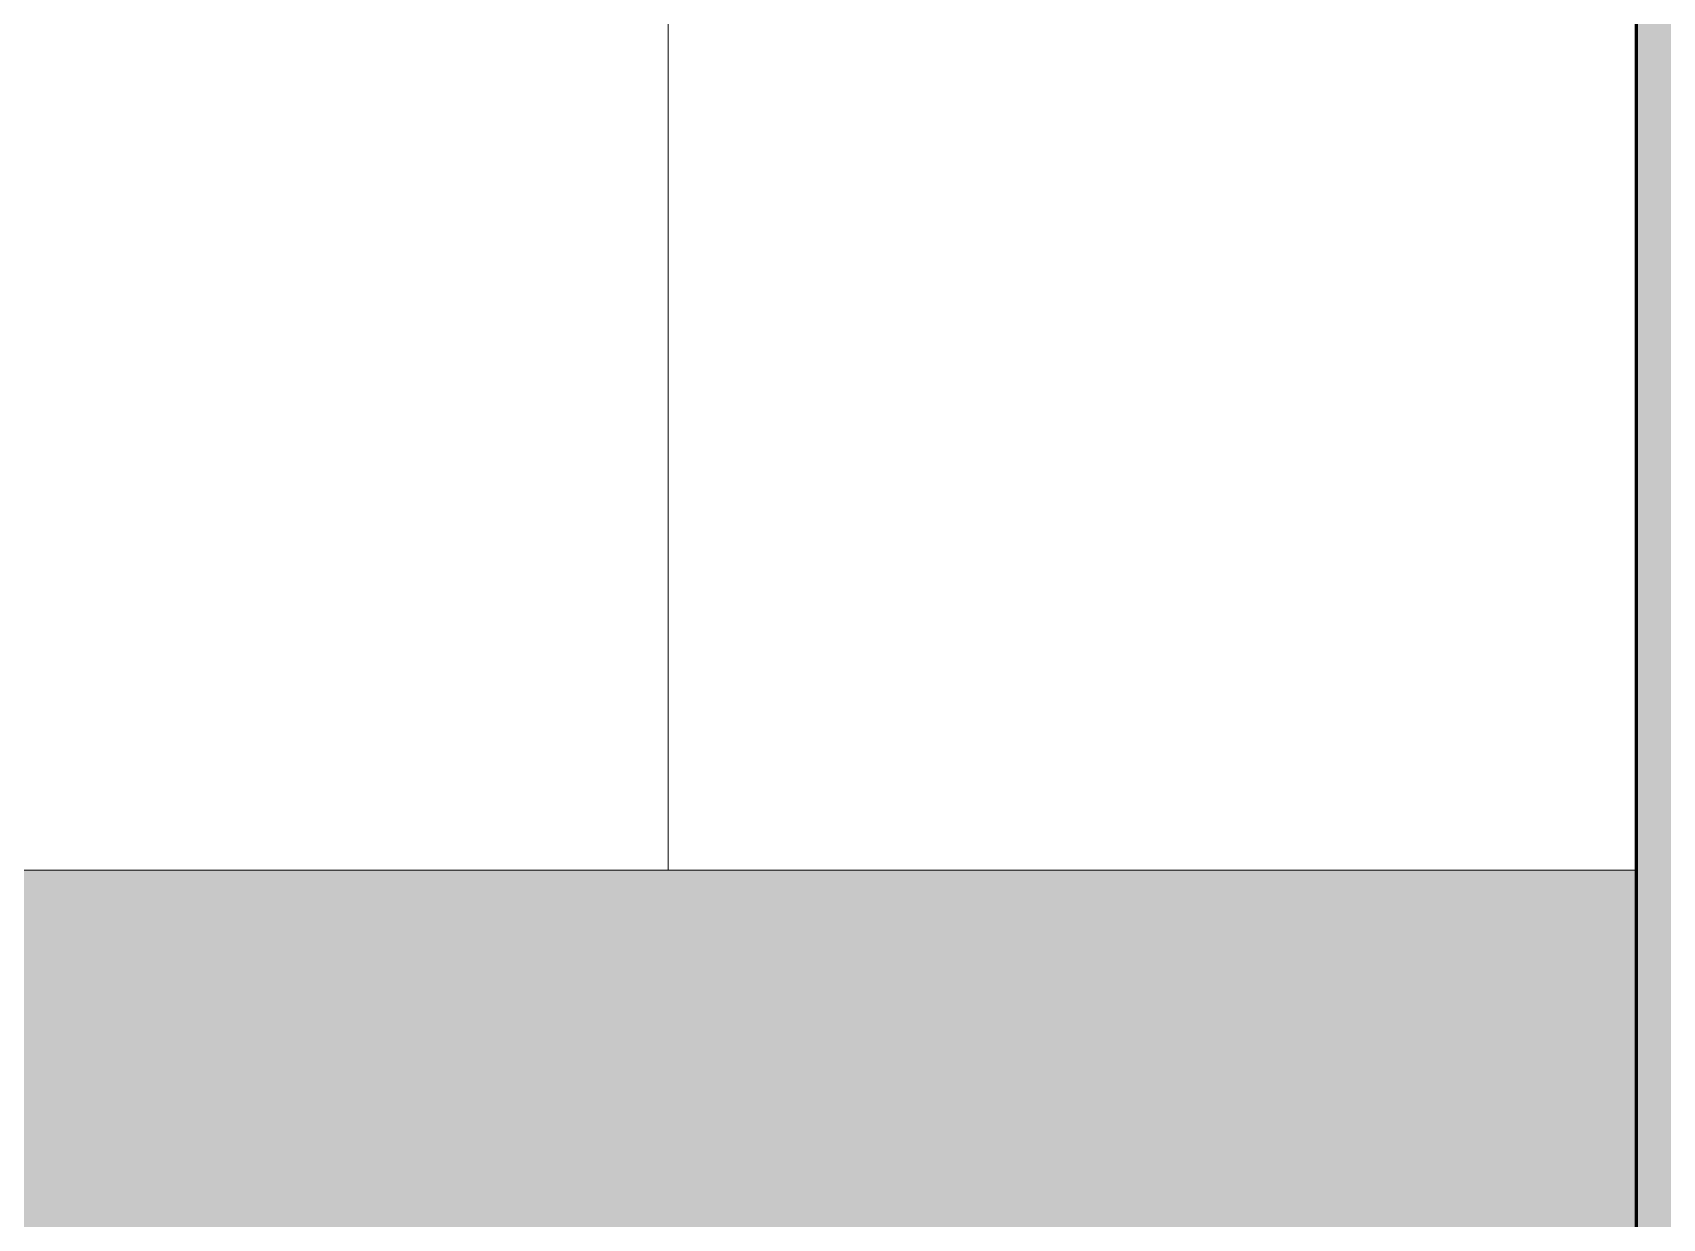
# Model space of a CAD drawing. Header units: inches. Extents: x -4169 to -1846, y 9706 to 12377.
# Drawn here: x -3480.959 to -3479.907, y 10708.565 to 10709.33 of the extents above; entities that cross this region are included whole.
import ezdxf

# ---------------------------------------------------------------- set-up
doc = ezdxf.new("R2010")
doc.units = ezdxf.units.IN
doc.header["$MEASUREMENT"] = 0
for name, color, linetype, lineweight in [('A-WALL', 113, 'Continuous', 18), ('A-WALL-PATT-4', 111, 'Continuous', 9), ('I-WALL', 2, 'Continuous', 18), ('I-WALL-2', 2, 'Continuous', 5), ('I-WALL-3', 2, 'Continuous', 60)]:
    doc.layers.add(name, color=color, linetype=linetype, lineweight=lineweight)

msp = doc.modelspace()

# ---------------------------------------------------------------- hatches: boundary and pattern name
at = {"layer": 'A-WALL-PATT-4'}
h = msp.add_hatch(dxfattribs=at)
h.set_pattern_fill('FP_1', color=256, style=0, pattern_type=2)
h.set_pattern_definition([(0, (0, 0), (20.48, 5.12), [0.845, -14.515, 0.845, -14.515, -81.92]), (0, (0, 0), (20.48, 5.12), [-30.72, 0.845, -29.875, 0.845, -14.515, -35.84]), (0, (0, 0), (20.48, 5.12), [-76.8, 0.845, -9.395, 0.845, -24.755]), (120, (7.68, 2.56), (-14.67405, 15.1762003), [0.845, -14.515, 0.845, -14.515, -81.92]), (120, (7.68, 2.56), (-14.67405, 15.1762003), [-30.72, 0.845, -29.875, 0.845, -14.515, -35.84]), (120, (7.68, 2.56), (-14.67405, 15.1762003), [-76.8, 0.845, -9.395, 0.845, -24.755]), (240, (10.24, 12.8), (-5.80595, -20.2962003), [0.845, -14.515, 0.845, -14.515, -81.92]), (240, (10.24, 12.8), (-5.80595, -20.2962003), [-30.72, 0.845, -29.875, 0.845, -14.515, -35.84]), (240, (10.24, 12.8), (-5.80595, -20.2962003), [-76.8, 0.845, -9.395, 0.845, -24.755])])
h.paths.add_polyline_path([(-3480.4777, 10708.7894), (-3479.9237, 10708.7894), (-3479.9237, 10967.5894), (-3480.5487, 10967.5894), (-3480.5487, 10708.7894)], flags=0)
at = {"layer": 'I-WALL'}
msp.add_hatch(color=256, dxfattribs=at).paths.add_polyline_path([(-3479.2987, 10708.1644), (-3479.2987, 10726.4079), (-3479.9237, 10726.4079), (-3479.9237, 10708.1644)], flags=0)
at = {"layer": 'I-WALL-2'}
msp.add_hatch(color=256, dxfattribs=at).paths.add_polyline_path([(-3479.9237, 10708.1644), (-3479.9237, 10708.7894), (-3498.5487, 10708.7894), (-3498.5487, 10708.1644), (-3481.0864, 10708.1644)], flags=0)

# ---------------------------------------------------------------- linework, layer by layer
at = {"layer": 'A-WALL'}
for p, q in [((-3480.5487, 10708.7894), (-3480.5487, 10967.5894)), ((-3479.9237, 10708.7894), (-3498.5487, 10708.7894))]:
    msp.add_line(p, q, dxfattribs=at)
at = {"layer": 'I-WALL-3'}
msp.add_line((-3479.9237, 10968.2144), (-3479.9237, 10708.1644), dxfattribs=at)

doc.saveas('drawing.dxf')
